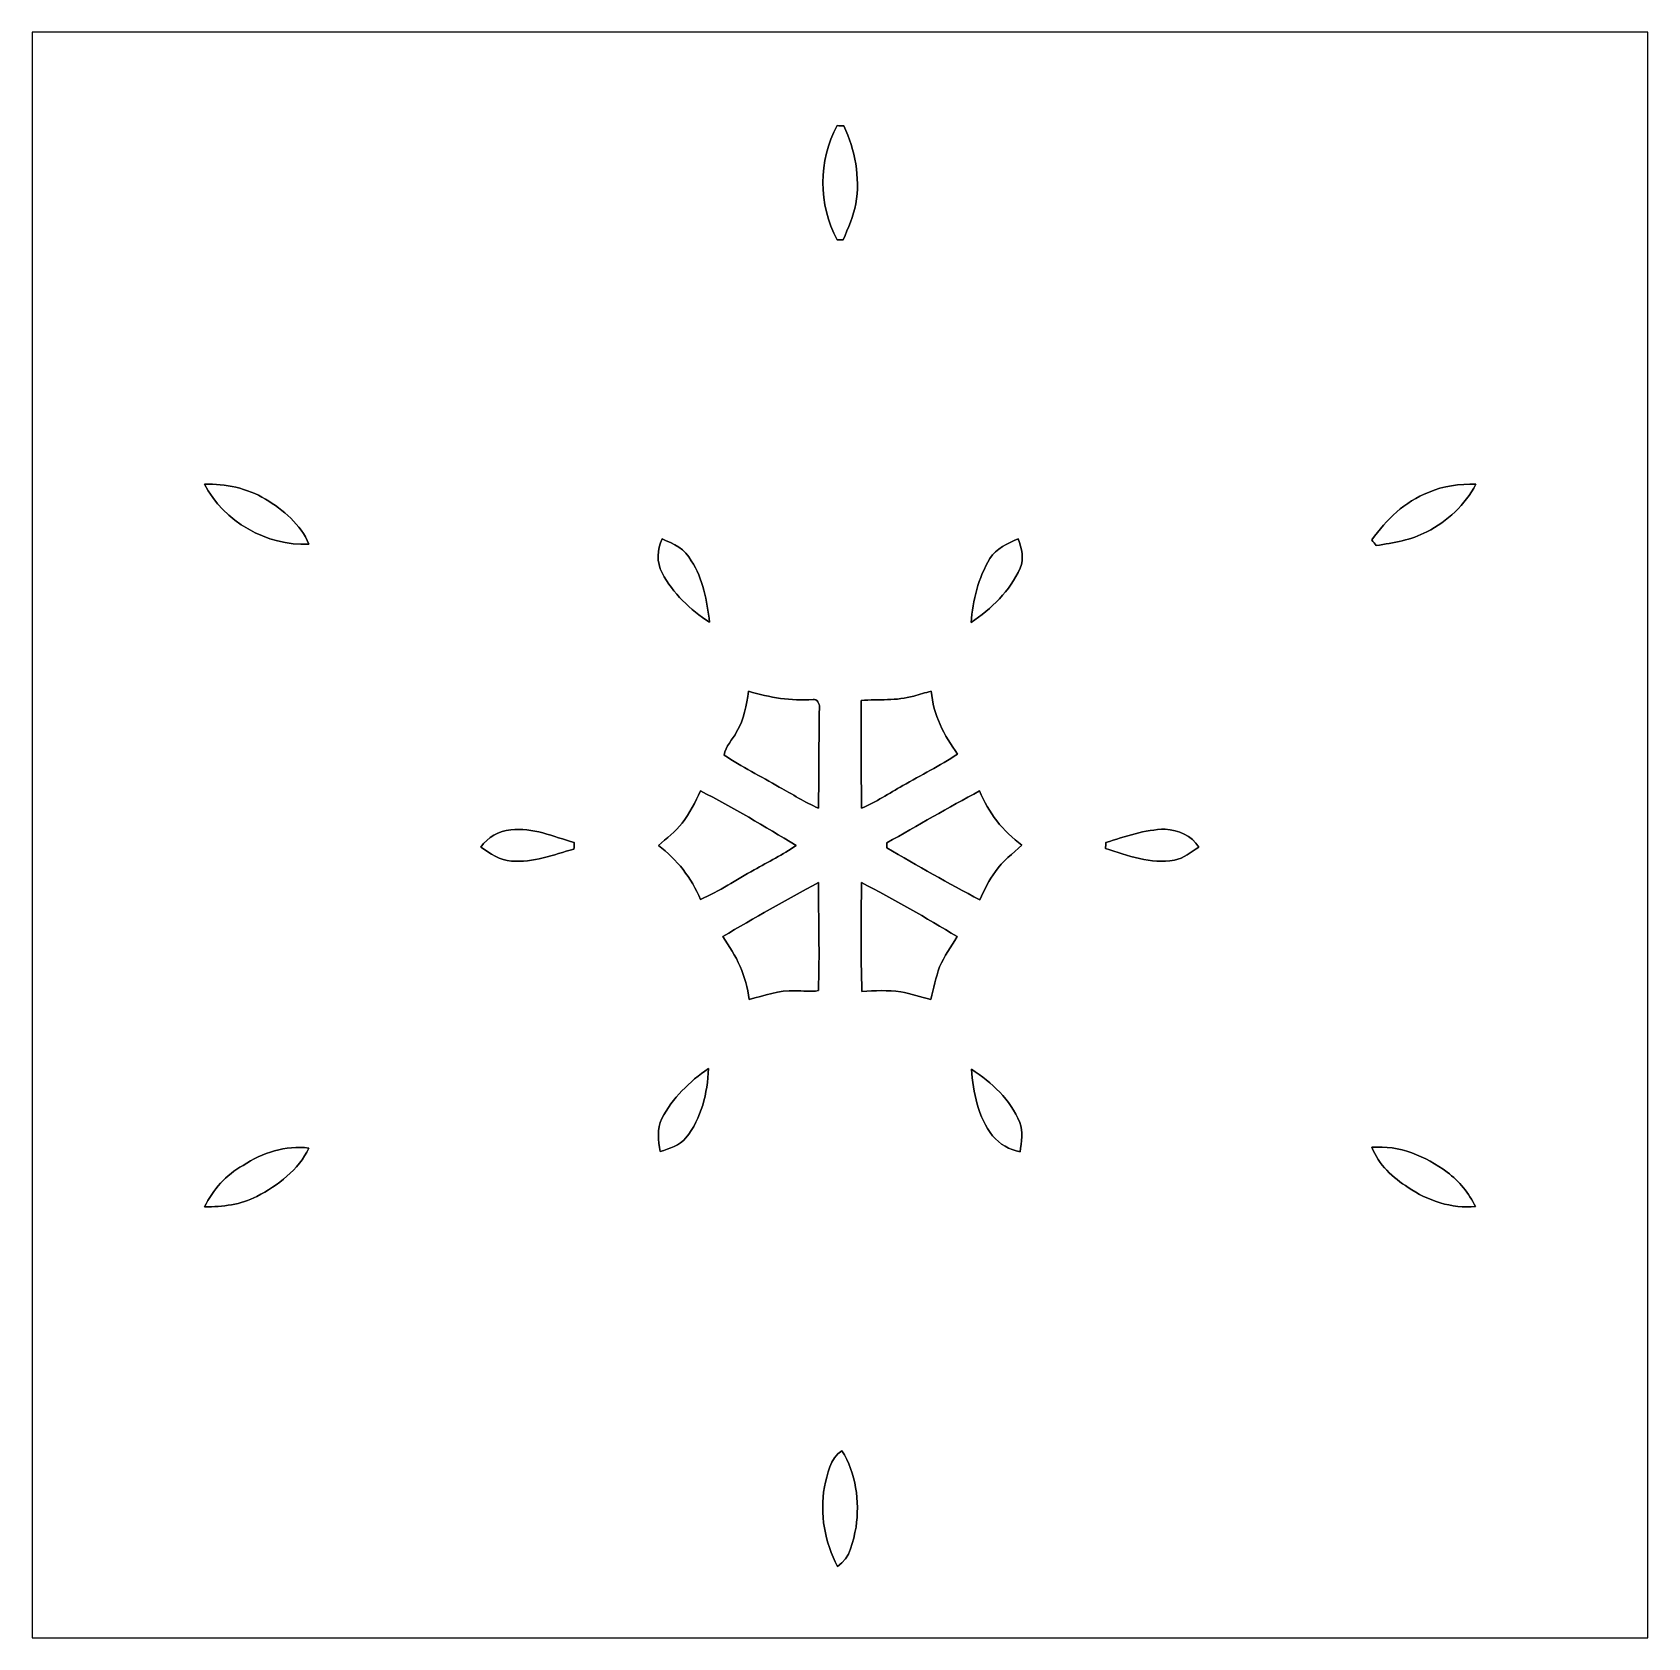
# Model space of a CAD drawing. Header units: centimetres. Extents: x -16.8 to 16.8, y -16.7 to 16.7.
import ezdxf

# ---------------------------------------------------------------- set-up
doc = ezdxf.new("R2010")
doc.units = ezdxf.units.CM
doc.header["$MEASUREMENT"] = 0
doc.layers.add('Layer 1', color=7, linetype='Continuous')

msp = doc.modelspace()

# ---------------------------------------------------------------- linework, layer by layer
at = {"layer": 'Layer 1', "color": 7}
for points, knots in [([(-16.77458, 16.66875), (-16.77458, 16.66875), (16.77458, 16.66875), (16.77458, 16.66875), (16.77458, 16.66875), (16.77458, 16.66875), (16.77458, -16.66875), (16.77458, -16.66875), (16.77458, -16.66875), (16.77458, -16.66875), (-16.77458, -16.66875), (-16.77458, -16.66875), (-16.77458, -16.66875), (-16.77458, -16.66875), (-16.77458, 16.66875), (-16.77458, 16.66875), (-16.77458, 16.66875), (-16.77458, 16.66875), (-16.77458, 16.66875), (-16.77458, 16.66875)], [0, 0, 0, 0, 0.16666667, 0.16666667, 0.16666667, 0.16666667, 0.33333333, 0.33333333, 0.33333333, 0.33333333, 0.5, 0.5, 0.5, 0.5, 0.66666667, 0.66666667, 0.66666667, 0.66666667, 1, 1, 1, 1]), ([(-0.05609, 14.73059), (-0.01094, 14.72847), (0.03457, 14.726), (0.08008, 14.72353), (0.08008, 14.72353), (0.31468, 14.224), (0.41945, 13.65814), (0.33126, 13.10993), (0.33126, 13.10993), (0.27905, 12.84852), (0.17145, 12.60369), (0.06421, 12.36133), (0.06421, 12.36133), (0.03281, 12.36169), (-0.02999, 12.36239), (-0.06174, 12.36274), (-0.06174, 12.36274), (-0.44838, 13.08982), (-0.46426, 14.00845), (-0.05609, 14.73059)], [0, 0, 0, 0, 0.16666667, 0.16666667, 0.16666667, 0.16666667, 0.33333333, 0.33333333, 0.33333333, 0.33333333, 0.5, 0.5, 0.5, 0.5, 0.66666667, 0.66666667, 0.66666667, 0.66666667, 1, 1, 1, 1]), ([(-13.20059, 7.28733), (-12.75997, 7.29721), (-12.31336, 7.20302), (-11.93377, 6.97442), (-11.93377, 6.97442), (-11.56159, 6.74899), (-11.19999, 6.45301), (-11.03171, 6.0392), (-11.03171, 6.0392), (-11.90837, 5.99722), (-12.79666, 6.50593), (-13.20059, 7.28733)], [0, 0, 0, 0, 0.25, 0.25, 0.25, 0.25, 0.5, 0.5, 0.5, 0.5, 1, 1, 1, 1]), ([(12.22199, 7.11059), (12.5282, 7.25876), (12.86969, 7.28733), (13.20553, 7.28486), (13.20553, 7.28486), (12.98787, 6.85377), (12.61604, 6.5151), (12.18847, 6.29849), (12.18847, 6.29849), (11.86497, 6.12458), (11.49667, 6.06743), (11.13861, 6.00992), (11.13861, 6.00992), (11.10756, 6.04873), (11.07687, 6.08753), (11.04653, 6.12634), (11.04653, 6.12634), (11.3478, 6.54367), (11.7288, 6.93103), (12.22199, 7.11059)], [0, 0, 0, 0, 0.16666667, 0.16666667, 0.16666667, 0.16666667, 0.33333333, 0.33333333, 0.33333333, 0.33333333, 0.5, 0.5, 0.5, 0.5, 0.66666667, 0.66666667, 0.66666667, 0.66666667, 1, 1, 1, 1]), ([(-3.6957, 6.15033), (-3.46216, 6.05014), (-3.20781, 5.93549), (-3.08963, 5.6956), (-3.08963, 5.6956), (-2.83704, 5.31918), (-2.76648, 4.85951), (-2.70863, 4.4196), (-2.70863, 4.4196), (-3.11009, 4.67642), (-3.47169, 5.01721), (-3.69429, 5.44266), (-3.69429, 5.44266), (-3.81318, 5.66667), (-3.79624, 5.92596), (-3.6957, 6.15033)], [0, 0, 0, 0, 0.2, 0.2, 0.2, 0.2, 0.4, 0.4, 0.4, 0.4, 0.6, 0.6, 0.6, 0.6, 1, 1, 1, 1]), ([(3.11432, 5.74075), (3.24238, 5.95348), (3.47945, 6.05402), (3.69746, 6.14927), (3.69746, 6.14927), (3.77296, 5.95842), (3.83187, 5.73758), (3.7398, 5.54179), (3.7398, 5.54179), (3.53624, 5.06695), (3.14078, 4.70041), (2.72239, 4.41078), (2.72239, 4.41078), (2.75766, 4.87398), (2.87091, 5.34141), (3.11432, 5.74075)], [0, 0, 0, 0, 0.2, 0.2, 0.2, 0.2, 0.4, 0.4, 0.4, 0.4, 0.6, 0.6, 0.6, 0.6, 1, 1, 1, 1]), ([(-1.89689, 2.98485), (-1.46297, 2.85221), (-1.016, 2.78095), (-0.55986, 2.81411), (-0.55986, 2.81411), (-0.46814, 2.82716), (-0.42333, 2.72733), (-0.42721, 2.64971), (-0.42721, 2.64971), (-0.43991, 1.95298), (-0.43991, 1.25589), (-0.44591, 0.55845), (-0.44591, 0.55845), (-0.73166, 0.67628), (-0.98989, 0.85019), (-1.26118, 0.99624), (-1.26118, 0.99624), (-1.64218, 1.21991), (-2.04399, 1.41041), (-2.40841, 1.66053), (-2.40841, 1.66053), (-2.3816, 1.84573), (-2.22709, 1.97838), (-2.14771, 2.14242), (-2.14771, 2.14242), (-1.98614, 2.39466), (-1.95157, 2.69769), (-1.89689, 2.98485)], [0, 0, 0, 0, 0.125, 0.125, 0.125, 0.125, 0.25, 0.25, 0.25, 0.25, 0.375, 0.375, 0.375, 0.375, 0.5, 0.5, 0.5, 0.5, 0.625, 0.625, 0.625, 0.625, 0.75, 0.75, 0.75, 0.75, 1, 1, 1, 1]), ([(1.5307, 2.88608), (1.65206, 2.91782), (1.7713, 2.95769), (1.89406, 2.98415), (1.89406, 2.98415), (1.93499, 2.49908), (2.16606, 2.06763), (2.44193, 1.67781), (2.44193, 1.67781), (2.07257, 1.44216), (1.6831, 1.24072), (1.30175, 1.02553), (1.30175, 1.02553), (1.01882, 0.86678), (0.74859, 0.68333), (0.44944, 0.55563), (0.44944, 0.55563), (0.43568, 1.30175), (0.44062, 2.04823), (0.44097, 2.79471), (0.44097, 2.79471), (0.80433, 2.82293), (1.17616, 2.78095), (1.5307, 2.88608)], [0, 0, 0, 0, 0.14285714, 0.14285714, 0.14285714, 0.14285714, 0.28571429, 0.28571429, 0.28571429, 0.28571429, 0.42857143, 0.42857143, 0.42857143, 0.42857143, 0.57142857, 0.57142857, 0.57142857, 0.57142857, 0.71428571, 0.71428571, 0.71428571, 0.71428571, 1, 1, 1, 1]), ([(-2.89807, 0.91475), (-2.21686, 0.57397), (-1.5681, 0.17286), (-0.91299, -0.21484), (-0.91299, -0.21484), (-1.18463, -0.4131), (-1.49225, -0.55457), (-1.78118, -0.72496), (-1.78118, -0.72496), (-2.15583, -0.92498), (-2.50472, -1.17263), (-2.89807, -1.33738), (-2.89807, -1.33738), (-3.08469, -0.89359), (-3.38314, -0.50553), (-3.77049, -0.21872), (-3.77049, -0.21872), (-3.60327, -0.06773), (-3.41948, 0.06879), (-3.2766, 0.24412), (-3.2766, 0.24412), (-3.12032, 0.44944), (-3.00778, 0.68263), (-2.89807, 0.91475)], [0, 0, 0, 0, 0.14285714, 0.14285714, 0.14285714, 0.14285714, 0.28571429, 0.28571429, 0.28571429, 0.28571429, 0.42857143, 0.42857143, 0.42857143, 0.42857143, 0.57142857, 0.57142857, 0.57142857, 0.57142857, 0.71428571, 0.71428571, 0.71428571, 0.71428571, 1, 1, 1, 1]), ([(0.97226, -0.16369), (1.61325, 0.19791), (2.25037, 0.56691), (2.89842, 0.91581), (2.89842, 0.91581), (3.07728, 0.46496), (3.38702, 0.07514), (3.77825, -0.21026), (3.77825, -0.21026), (3.58881, -0.387), (3.37114, -0.53834), (3.22792, -0.75847), (3.22792, -0.75847), (3.08998, -0.93592), (2.99932, -1.143), (2.90583, -1.34585), (2.90583, -1.34585), (2.24825, -1.00894), (1.61078, -0.63288), (0.97084, -0.26388), (0.97084, -0.26388), (0.9712, -0.23883), (0.9719, -0.18874), (0.97226, -0.16369)], [0, 0, 0, 0, 0.14285714, 0.14285714, 0.14285714, 0.14285714, 0.28571429, 0.28571429, 0.28571429, 0.28571429, 0.42857143, 0.42857143, 0.42857143, 0.42857143, 0.57142857, 0.57142857, 0.57142857, 0.57142857, 0.71428571, 0.71428571, 0.71428571, 0.71428571, 1, 1, 1, 1]), ([(-6.8386, 0.10478), (-6.38387, 0.16439), (-5.9496, -0.03528), (-5.51921, -0.15663), (-5.51921, -0.15663), (-5.52133, -0.20144), (-5.52344, -0.24624), (-5.52521, -0.29139), (-5.52521, -0.29139), (-5.94819, -0.41557), (-6.3754, -0.57115), (-6.82343, -0.54328), (-6.82343, -0.54328), (-7.0672, -0.52599), (-7.26546, -0.38629), (-7.45666, -0.25047), (-7.45666, -0.25047), (-7.31908, -0.04586), (-7.08413, 0.08608), (-6.8386, 0.10478)], [0, 0, 0, 0, 0.16666667, 0.16666667, 0.16666667, 0.16666667, 0.33333333, 0.33333333, 0.33333333, 0.33333333, 0.5, 0.5, 0.5, 0.5, 0.66666667, 0.66666667, 0.66666667, 0.66666667, 1, 1, 1, 1]), ([(5.52238, -0.15522), (5.92526, -0.03316), (6.32919, 0.11571), (6.75499, 0.12065), (6.75499, 0.12065), (7.02627, 0.10513), (7.30638, -0.01411), (7.45525, -0.25047), (7.45525, -0.25047), (7.29121, -0.35101), (7.13916, -0.48789), (6.94408, -0.52246), (6.94408, -0.52246), (6.45336, -0.60889), (5.97359, -0.42757), (5.51497, -0.27834), (5.51497, -0.27834), (5.51674, -0.24765), (5.52027, -0.18591), (5.52238, -0.15522)], [0, 0, 0, 0, 0.16666667, 0.16666667, 0.16666667, 0.16666667, 0.33333333, 0.33333333, 0.33333333, 0.33333333, 0.5, 0.5, 0.5, 0.5, 0.66666667, 0.66666667, 0.66666667, 0.66666667, 1, 1, 1, 1]), ([(-2.43452, -2.11067), (-1.78294, -1.71838), (-1.11654, -1.35043), (-0.44909, -0.98601), (-0.44909, -0.98601), (-0.44521, -1.73355), (-0.42192, -2.48214), (-0.44732, -3.22898), (-0.44732, -3.22898), (-0.60678, -3.26813), (-0.77435, -3.22792), (-0.93557, -3.23815), (-0.93557, -3.23815), (-1.26294, -3.21239), (-1.57339, -3.33798), (-1.88524, -3.41524), (-1.88524, -3.41524), (-1.93922, -2.93405), (-2.15688, -2.49943), (-2.43452, -2.11067)], [0, 0, 0, 0, 0.16666667, 0.16666667, 0.16666667, 0.16666667, 0.33333333, 0.33333333, 0.33333333, 0.33333333, 0.5, 0.5, 0.5, 0.5, 0.66666667, 0.66666667, 0.66666667, 0.66666667, 1, 1, 1, 1]), ([(0.44591, -0.98848), (1.12289, -1.33562), (1.78259, -1.71732), (2.43346, -2.11102), (2.43346, -2.11102), (2.31069, -2.31916), (2.16394, -2.5146), (2.06904, -2.73791), (2.06904, -2.73791), (1.99002, -2.95734), (1.94204, -3.18699), (1.8856, -3.41313), (1.8856, -3.41313), (1.67711, -3.36479), (1.47285, -3.29777), (1.2633, -3.25614), (1.2633, -3.25614), (0.99413, -3.22263), (0.72284, -3.22721), (0.45367, -3.25014), (0.45367, -3.25014), (0.43251, -2.49661), (0.43815, -1.74237), (0.44591, -0.98848)], [0, 0, 0, 0, 0.14285714, 0.14285714, 0.14285714, 0.14285714, 0.28571429, 0.28571429, 0.28571429, 0.28571429, 0.42857143, 0.42857143, 0.42857143, 0.42857143, 0.57142857, 0.57142857, 0.57142857, 0.57142857, 0.71428571, 0.71428571, 0.71428571, 0.71428571, 1, 1, 1, 1]), ([(-3.70134, -5.88998), (-3.48192, -5.46312), (-3.12526, -5.11916), (-2.73191, -4.85175), (-2.73191, -4.85175), (-2.7492, -5.36011), (-2.87902, -5.88539), (-3.20005, -6.29038), (-3.20005, -6.29038), (-3.33163, -6.45442), (-3.54154, -6.51157), (-3.7338, -6.57225), (-3.7338, -6.57225), (-3.77543, -6.34682), (-3.804, -6.10341), (-3.70134, -5.88998)], [0, 0, 0, 0, 0.2, 0.2, 0.2, 0.2, 0.4, 0.4, 0.4, 0.4, 0.6, 0.6, 0.6, 0.6, 1, 1, 1, 1]), ([(2.73226, -4.86269), (3.14925, -5.14103), (3.54048, -5.49487), (3.73556, -5.96759), (3.73556, -5.96759), (3.80824, -6.16162), (3.76555, -6.37575), (3.7405, -6.57613), (3.7405, -6.57613), (3.51825, -6.53697), (3.31787, -6.41879), (3.16971, -6.25052), (3.16971, -6.25052), (2.86914, -5.85399), (2.76119, -5.34952), (2.73226, -4.86269)], [0, 0, 0, 0, 0.2, 0.2, 0.2, 0.2, 0.4, 0.4, 0.4, 0.4, 0.6, 0.6, 0.6, 0.6, 1, 1, 1, 1]), ([(-12.39838, -6.86259), (-11.99586, -6.60012), (-11.51396, -6.43749), (-11.02854, -6.49993), (-11.02854, -6.49993), (-11.24797, -6.95678), (-11.67165, -7.27534), (-12.11051, -7.50499), (-12.11051, -7.50499), (-12.44424, -7.6768), (-12.82418, -7.7216), (-13.19495, -7.72478), (-13.19495, -7.72478), (-13.02597, -7.36494), (-12.74763, -7.0552), (-12.39838, -6.86259)], [0, 0, 0, 0, 0.2, 0.2, 0.2, 0.2, 0.4, 0.4, 0.4, 0.4, 0.6, 0.6, 0.6, 0.6, 1, 1, 1, 1]), ([(11.04688, -6.48582), (11.61697, -6.43608), (12.16201, -6.67103), (12.61075, -7.00334), (12.61075, -7.00334), (12.8591, -7.19314), (13.0623, -7.43514), (13.19847, -7.71737), (13.19847, -7.71737), (12.70317, -7.75829), (12.20717, -7.59919), (11.80112, -7.32049), (11.80112, -7.32049), (11.48256, -7.11764), (11.18447, -6.8453), (11.04688, -6.48582)], [0, 0, 0, 0, 0.2, 0.2, 0.2, 0.2, 0.4, 0.4, 0.4, 0.4, 0.6, 0.6, 0.6, 0.6, 1, 1, 1, 1]), ([(-0.3242, -13.53926), (-0.25329, -13.27432), (-0.21731, -12.94518), (0.03739, -12.78537), (0.03739, -12.78537), (0.33655, -13.25104), (0.4064, -13.83489), (0.33337, -14.37499), (0.33337, -14.37499), (0.26917, -14.66215), (0.22437, -15.02022), (-0.05433, -15.18955), (-0.05433, -15.18955), (-0.31538, -14.68684), (-0.42192, -14.09876), (-0.3242, -13.53926)], [0, 0, 0, 0, 0.2, 0.2, 0.2, 0.2, 0.4, 0.4, 0.4, 0.4, 0.6, 0.6, 0.6, 0.6, 1, 1, 1, 1])]:
    msp.add_open_spline(points, degree=3, knots=knots, dxfattribs=at)
at = {"layer": 'Layer 1', "color": 253}
for points, knots in [([(-0.05609, 14.73059), (-0.46426, 14.00845), (-0.44838, 13.08982), (-0.06174, 12.36274), (-0.06174, 12.36274), (-0.02999, 12.36239), (0.03281, 12.36169), (0.06421, 12.36133), (0.06421, 12.36133), (0.17145, 12.60369), (0.27905, 12.84852), (0.33126, 13.10993), (0.33126, 13.10993), (0.41945, 13.65814), (0.31468, 14.224), (0.08008, 14.72353), (0.08008, 14.72353), (0.03457, 14.726), (-0.01094, 14.72847), (-0.05609, 14.73059), (-0.05609, 14.73059), (-0.05609, 14.73059), (-0.05609, 14.73059), (-0.05609, 14.73059)], [0, 0, 0, 0, 0.14285714, 0.14285714, 0.14285714, 0.14285714, 0.28571429, 0.28571429, 0.28571429, 0.28571429, 0.42857143, 0.42857143, 0.42857143, 0.42857143, 0.57142857, 0.57142857, 0.57142857, 0.57142857, 0.71428571, 0.71428571, 0.71428571, 0.71428571, 1, 1, 1, 1]), ([(-13.20059, 7.28733), (-12.79666, 6.50593), (-11.90837, 5.99722), (-11.03171, 6.0392), (-11.03171, 6.0392), (-11.19999, 6.45301), (-11.56159, 6.74899), (-11.93377, 6.97442), (-11.93377, 6.97442), (-12.31336, 7.20302), (-12.75997, 7.29721), (-13.20059, 7.28733), (-13.20059, 7.28733), (-13.20059, 7.28733), (-13.20059, 7.28733), (-13.20059, 7.28733)], [0, 0, 0, 0, 0.2, 0.2, 0.2, 0.2, 0.4, 0.4, 0.4, 0.4, 0.6, 0.6, 0.6, 0.6, 1, 1, 1, 1]), ([(12.22199, 7.11059), (11.7288, 6.93103), (11.3478, 6.54367), (11.04653, 6.12634), (11.04653, 6.12634), (11.07687, 6.08753), (11.10756, 6.04873), (11.13861, 6.00992), (11.13861, 6.00992), (11.49667, 6.06743), (11.86497, 6.12458), (12.18847, 6.29849), (12.18847, 6.29849), (12.61604, 6.5151), (12.98787, 6.85377), (13.20553, 7.28486), (13.20553, 7.28486), (12.86969, 7.28733), (12.5282, 7.25876), (12.22199, 7.11059), (12.22199, 7.11059), (12.22199, 7.11059), (12.22199, 7.11059), (12.22199, 7.11059)], [0, 0, 0, 0, 0.14285714, 0.14285714, 0.14285714, 0.14285714, 0.28571429, 0.28571429, 0.28571429, 0.28571429, 0.42857143, 0.42857143, 0.42857143, 0.42857143, 0.57142857, 0.57142857, 0.57142857, 0.57142857, 0.71428571, 0.71428571, 0.71428571, 0.71428571, 1, 1, 1, 1]), ([(-3.6957, 6.15033), (-3.79624, 5.92596), (-3.81318, 5.66667), (-3.69429, 5.44266), (-3.69429, 5.44266), (-3.47169, 5.01721), (-3.11009, 4.67642), (-2.70863, 4.4196), (-2.70863, 4.4196), (-2.76648, 4.85951), (-2.83704, 5.31918), (-3.08963, 5.6956), (-3.08963, 5.6956), (-3.20781, 5.93549), (-3.46216, 6.05014), (-3.6957, 6.15033), (-3.6957, 6.15033), (-3.6957, 6.15033), (-3.6957, 6.15033), (-3.6957, 6.15033)], [0, 0, 0, 0, 0.16666667, 0.16666667, 0.16666667, 0.16666667, 0.33333333, 0.33333333, 0.33333333, 0.33333333, 0.5, 0.5, 0.5, 0.5, 0.66666667, 0.66666667, 0.66666667, 0.66666667, 1, 1, 1, 1]), ([(3.11432, 5.74075), (2.87091, 5.34141), (2.75766, 4.87398), (2.72239, 4.41078), (2.72239, 4.41078), (3.14078, 4.70041), (3.53624, 5.06695), (3.7398, 5.54179), (3.7398, 5.54179), (3.83187, 5.73758), (3.77296, 5.95842), (3.69746, 6.14927), (3.69746, 6.14927), (3.47945, 6.05402), (3.24238, 5.95348), (3.11432, 5.74075), (3.11432, 5.74075), (3.11432, 5.74075), (3.11432, 5.74075), (3.11432, 5.74075)], [0, 0, 0, 0, 0.16666667, 0.16666667, 0.16666667, 0.16666667, 0.33333333, 0.33333333, 0.33333333, 0.33333333, 0.5, 0.5, 0.5, 0.5, 0.66666667, 0.66666667, 0.66666667, 0.66666667, 1, 1, 1, 1]), ([(-1.89689, 2.98485), (-1.95157, 2.69769), (-1.98614, 2.39466), (-2.14771, 2.14242), (-2.14771, 2.14242), (-2.22709, 1.97838), (-2.3816, 1.84573), (-2.40841, 1.66053), (-2.40841, 1.66053), (-2.04399, 1.41041), (-1.64218, 1.21991), (-1.26118, 0.99624), (-1.26118, 0.99624), (-0.98989, 0.85019), (-0.73166, 0.67628), (-0.44591, 0.55845), (-0.44591, 0.55845), (-0.43991, 1.25589), (-0.43991, 1.95298), (-0.42721, 2.64971), (-0.42721, 2.64971), (-0.42333, 2.72733), (-0.46814, 2.82716), (-0.55986, 2.81411), (-0.55986, 2.81411), (-1.016, 2.78095), (-1.46297, 2.85221), (-1.89689, 2.98485), (-1.89689, 2.98485), (-1.89689, 2.98485), (-1.89689, 2.98485), (-1.89689, 2.98485)], [0, 0, 0, 0, 0.11111111, 0.11111111, 0.11111111, 0.11111111, 0.22222222, 0.22222222, 0.22222222, 0.22222222, 0.33333333, 0.33333333, 0.33333333, 0.33333333, 0.44444444, 0.44444444, 0.44444444, 0.44444444, 0.55555556, 0.55555556, 0.55555556, 0.55555556, 0.66666667, 0.66666667, 0.66666667, 0.66666667, 0.77777778, 0.77777778, 0.77777778, 0.77777778, 1, 1, 1, 1]), ([(1.5307, 2.88608), (1.17616, 2.78095), (0.80433, 2.82293), (0.44097, 2.79471), (0.44097, 2.79471), (0.44062, 2.04823), (0.43568, 1.30175), (0.44944, 0.55563), (0.44944, 0.55563), (0.74859, 0.68333), (1.01882, 0.86678), (1.30175, 1.02553), (1.30175, 1.02553), (1.6831, 1.24072), (2.07257, 1.44216), (2.44193, 1.67781), (2.44193, 1.67781), (2.16606, 2.06763), (1.93499, 2.49908), (1.89406, 2.98415), (1.89406, 2.98415), (1.7713, 2.95769), (1.65206, 2.91782), (1.5307, 2.88608), (1.5307, 2.88608), (1.5307, 2.88608), (1.5307, 2.88608), (1.5307, 2.88608)], [0, 0, 0, 0, 0.125, 0.125, 0.125, 0.125, 0.25, 0.25, 0.25, 0.25, 0.375, 0.375, 0.375, 0.375, 0.5, 0.5, 0.5, 0.5, 0.625, 0.625, 0.625, 0.625, 0.75, 0.75, 0.75, 0.75, 1, 1, 1, 1]), ([(-2.89807, 0.91475), (-3.00778, 0.68263), (-3.12032, 0.44944), (-3.2766, 0.24412), (-3.2766, 0.24412), (-3.41948, 0.06879), (-3.60327, -0.06773), (-3.77049, -0.21872), (-3.77049, -0.21872), (-3.38314, -0.50553), (-3.08469, -0.89359), (-2.89807, -1.33738), (-2.89807, -1.33738), (-2.50472, -1.17263), (-2.15583, -0.92498), (-1.78118, -0.72496), (-1.78118, -0.72496), (-1.49225, -0.55457), (-1.18463, -0.4131), (-0.91299, -0.21484), (-0.91299, -0.21484), (-1.5681, 0.17286), (-2.21686, 0.57397), (-2.89807, 0.91475), (-2.89807, 0.91475), (-2.89807, 0.91475), (-2.89807, 0.91475), (-2.89807, 0.91475)], [0, 0, 0, 0, 0.125, 0.125, 0.125, 0.125, 0.25, 0.25, 0.25, 0.25, 0.375, 0.375, 0.375, 0.375, 0.5, 0.5, 0.5, 0.5, 0.625, 0.625, 0.625, 0.625, 0.75, 0.75, 0.75, 0.75, 1, 1, 1, 1]), ([(0.97226, -0.16369), (0.9719, -0.18874), (0.9712, -0.23883), (0.97084, -0.26388), (0.97084, -0.26388), (1.61078, -0.63288), (2.24825, -1.00894), (2.90583, -1.34585), (2.90583, -1.34585), (2.99932, -1.143), (3.08998, -0.93592), (3.22792, -0.75847), (3.22792, -0.75847), (3.37114, -0.53834), (3.58881, -0.387), (3.77825, -0.21026), (3.77825, -0.21026), (3.38702, 0.07514), (3.07728, 0.46496), (2.89842, 0.91581), (2.89842, 0.91581), (2.25037, 0.56691), (1.61325, 0.19791), (0.97226, -0.16369), (0.97226, -0.16369), (0.97226, -0.16369), (0.97226, -0.16369), (0.97226, -0.16369)], [0, 0, 0, 0, 0.125, 0.125, 0.125, 0.125, 0.25, 0.25, 0.25, 0.25, 0.375, 0.375, 0.375, 0.375, 0.5, 0.5, 0.5, 0.5, 0.625, 0.625, 0.625, 0.625, 0.75, 0.75, 0.75, 0.75, 1, 1, 1, 1]), ([(-6.8386, 0.10478), (-7.08413, 0.08608), (-7.31908, -0.04586), (-7.45666, -0.25047), (-7.45666, -0.25047), (-7.26546, -0.38629), (-7.0672, -0.52599), (-6.82343, -0.54328), (-6.82343, -0.54328), (-6.3754, -0.57115), (-5.94819, -0.41557), (-5.52521, -0.29139), (-5.52521, -0.29139), (-5.52344, -0.24624), (-5.52133, -0.20144), (-5.51921, -0.15663), (-5.51921, -0.15663), (-5.9496, -0.03528), (-6.38387, 0.16439), (-6.8386, 0.10478), (-6.8386, 0.10478), (-6.8386, 0.10478), (-6.8386, 0.10478), (-6.8386, 0.10478)], [0, 0, 0, 0, 0.14285714, 0.14285714, 0.14285714, 0.14285714, 0.28571429, 0.28571429, 0.28571429, 0.28571429, 0.42857143, 0.42857143, 0.42857143, 0.42857143, 0.57142857, 0.57142857, 0.57142857, 0.57142857, 0.71428571, 0.71428571, 0.71428571, 0.71428571, 1, 1, 1, 1]), ([(5.52238, -0.15522), (5.52027, -0.18591), (5.51674, -0.24765), (5.51497, -0.27834), (5.51497, -0.27834), (5.97359, -0.42757), (6.45336, -0.60889), (6.94408, -0.52246), (6.94408, -0.52246), (7.13916, -0.48789), (7.29121, -0.35101), (7.45525, -0.25047), (7.45525, -0.25047), (7.30638, -0.01411), (7.02627, 0.10513), (6.75499, 0.12065), (6.75499, 0.12065), (6.32919, 0.11571), (5.92526, -0.03316), (5.52238, -0.15522), (5.52238, -0.15522), (5.52238, -0.15522), (5.52238, -0.15522), (5.52238, -0.15522)], [0, 0, 0, 0, 0.14285714, 0.14285714, 0.14285714, 0.14285714, 0.28571429, 0.28571429, 0.28571429, 0.28571429, 0.42857143, 0.42857143, 0.42857143, 0.42857143, 0.57142857, 0.57142857, 0.57142857, 0.57142857, 0.71428571, 0.71428571, 0.71428571, 0.71428571, 1, 1, 1, 1]), ([(-2.43452, -2.11067), (-2.15688, -2.49943), (-1.93922, -2.93405), (-1.88524, -3.41524), (-1.88524, -3.41524), (-1.57339, -3.33798), (-1.26294, -3.21239), (-0.93557, -3.23815), (-0.93557, -3.23815), (-0.77435, -3.22792), (-0.60678, -3.26813), (-0.44732, -3.22898), (-0.44732, -3.22898), (-0.42192, -2.48214), (-0.44521, -1.73355), (-0.44909, -0.98601), (-0.44909, -0.98601), (-1.11654, -1.35043), (-1.78294, -1.71838), (-2.43452, -2.11067), (-2.43452, -2.11067), (-2.43452, -2.11067), (-2.43452, -2.11067), (-2.43452, -2.11067)], [0, 0, 0, 0, 0.14285714, 0.14285714, 0.14285714, 0.14285714, 0.28571429, 0.28571429, 0.28571429, 0.28571429, 0.42857143, 0.42857143, 0.42857143, 0.42857143, 0.57142857, 0.57142857, 0.57142857, 0.57142857, 0.71428571, 0.71428571, 0.71428571, 0.71428571, 1, 1, 1, 1]), ([(0.44591, -0.98848), (0.43815, -1.74237), (0.43251, -2.49661), (0.45367, -3.25014), (0.45367, -3.25014), (0.72284, -3.22721), (0.99413, -3.22263), (1.2633, -3.25614), (1.2633, -3.25614), (1.47285, -3.29777), (1.67711, -3.36479), (1.8856, -3.41313), (1.8856, -3.41313), (1.94204, -3.18699), (1.99002, -2.95734), (2.06904, -2.73791), (2.06904, -2.73791), (2.16394, -2.5146), (2.31069, -2.31916), (2.43346, -2.11102), (2.43346, -2.11102), (1.78259, -1.71732), (1.12289, -1.33562), (0.44591, -0.98848), (0.44591, -0.98848), (0.44591, -0.98848), (0.44591, -0.98848), (0.44591, -0.98848)], [0, 0, 0, 0, 0.125, 0.125, 0.125, 0.125, 0.25, 0.25, 0.25, 0.25, 0.375, 0.375, 0.375, 0.375, 0.5, 0.5, 0.5, 0.5, 0.625, 0.625, 0.625, 0.625, 0.75, 0.75, 0.75, 0.75, 1, 1, 1, 1]), ([(-3.70134, -5.88998), (-3.804, -6.10341), (-3.77543, -6.34682), (-3.7338, -6.57225), (-3.7338, -6.57225), (-3.54154, -6.51157), (-3.33163, -6.45442), (-3.20005, -6.29038), (-3.20005, -6.29038), (-2.87902, -5.88539), (-2.7492, -5.36011), (-2.73191, -4.85175), (-2.73191, -4.85175), (-3.12526, -5.11916), (-3.48192, -5.46312), (-3.70134, -5.88998), (-3.70134, -5.88998), (-3.70134, -5.88998), (-3.70134, -5.88998), (-3.70134, -5.88998)], [0, 0, 0, 0, 0.16666667, 0.16666667, 0.16666667, 0.16666667, 0.33333333, 0.33333333, 0.33333333, 0.33333333, 0.5, 0.5, 0.5, 0.5, 0.66666667, 0.66666667, 0.66666667, 0.66666667, 1, 1, 1, 1]), ([(2.73226, -4.86269), (2.76119, -5.34952), (2.86914, -5.85399), (3.16971, -6.25052), (3.16971, -6.25052), (3.31787, -6.41879), (3.51825, -6.53697), (3.7405, -6.57613), (3.7405, -6.57613), (3.76555, -6.37575), (3.80824, -6.16162), (3.73556, -5.96759), (3.73556, -5.96759), (3.54048, -5.49487), (3.14925, -5.14103), (2.73226, -4.86269), (2.73226, -4.86269), (2.73226, -4.86269), (2.73226, -4.86269), (2.73226, -4.86269)], [0, 0, 0, 0, 0.16666667, 0.16666667, 0.16666667, 0.16666667, 0.33333333, 0.33333333, 0.33333333, 0.33333333, 0.5, 0.5, 0.5, 0.5, 0.66666667, 0.66666667, 0.66666667, 0.66666667, 1, 1, 1, 1]), ([(-12.39838, -6.86259), (-12.74763, -7.0552), (-13.02597, -7.36494), (-13.19495, -7.72478), (-13.19495, -7.72478), (-12.82418, -7.7216), (-12.44424, -7.6768), (-12.11051, -7.50499), (-12.11051, -7.50499), (-11.67165, -7.27534), (-11.24797, -6.95678), (-11.02854, -6.49993), (-11.02854, -6.49993), (-11.51396, -6.43749), (-11.99586, -6.60012), (-12.39838, -6.86259), (-12.39838, -6.86259), (-12.39838, -6.86259), (-12.39838, -6.86259), (-12.39838, -6.86259)], [0, 0, 0, 0, 0.16666667, 0.16666667, 0.16666667, 0.16666667, 0.33333333, 0.33333333, 0.33333333, 0.33333333, 0.5, 0.5, 0.5, 0.5, 0.66666667, 0.66666667, 0.66666667, 0.66666667, 1, 1, 1, 1]), ([(11.04688, -6.48582), (11.18447, -6.8453), (11.48256, -7.11764), (11.80112, -7.32049), (11.80112, -7.32049), (12.20717, -7.59919), (12.70317, -7.75829), (13.19847, -7.71737), (13.19847, -7.71737), (13.0623, -7.43514), (12.8591, -7.19314), (12.61075, -7.00334), (12.61075, -7.00334), (12.16201, -6.67103), (11.61697, -6.43608), (11.04688, -6.48582), (11.04688, -6.48582), (11.04688, -6.48582), (11.04688, -6.48582), (11.04688, -6.48582)], [0, 0, 0, 0, 0.16666667, 0.16666667, 0.16666667, 0.16666667, 0.33333333, 0.33333333, 0.33333333, 0.33333333, 0.5, 0.5, 0.5, 0.5, 0.66666667, 0.66666667, 0.66666667, 0.66666667, 1, 1, 1, 1]), ([(-0.3242, -13.53926), (-0.42192, -14.09876), (-0.31538, -14.68684), (-0.05433, -15.18955), (-0.05433, -15.18955), (0.22437, -15.02022), (0.26917, -14.66215), (0.33337, -14.37499), (0.33337, -14.37499), (0.4064, -13.83489), (0.33655, -13.25104), (0.03739, -12.78537), (0.03739, -12.78537), (-0.21731, -12.94518), (-0.25329, -13.27432), (-0.3242, -13.53926)], [0, 0, 0, 0, 0.2, 0.2, 0.2, 0.2, 0.4, 0.4, 0.4, 0.4, 0.6, 0.6, 0.6, 0.6, 1, 1, 1, 1])]:
    msp.add_open_spline(points, degree=3, knots=knots, dxfattribs=at)

doc.saveas('drawing.dxf')
